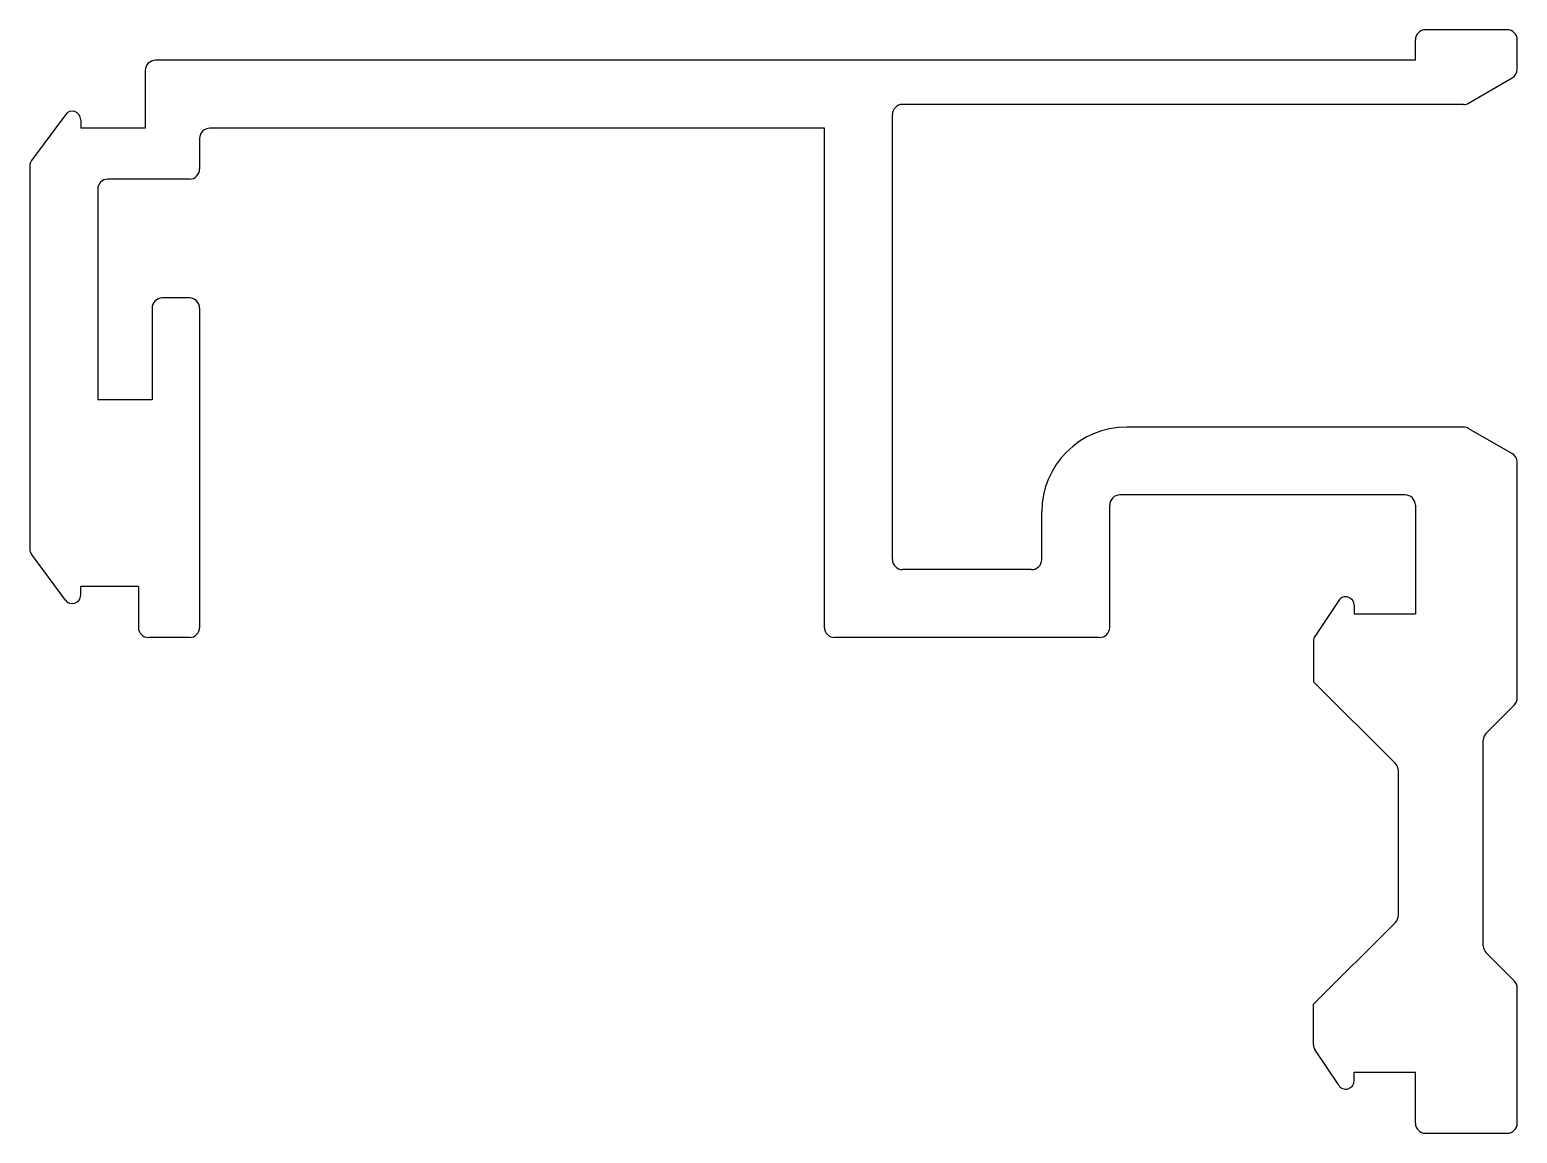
# Model space of a CAD drawing. Extents: x 491.7 to 535.5, y 663.5 to 696.
import ezdxf

# ---------------------------------------------------------------- set-up
doc = ezdxf.new("R2010")
doc.units = 0
doc.layers.get('0').update_dxf_attribs({"linetype": 'CONTINUOUS'})

msp = doc.modelspace()

# ---------------------------------------------------------------- linework, layer by layer
for p, q in [((535.192, 696.036), (532.792, 696.036)), ((532.492, 695.136), (532.492, 695.736)), ((535.492, 694.875), (535.492, 695.736)), ((532.492, 695.136), (495.392, 695.136)), ((495.092, 694.836), (495.092, 693.136)), ((534.061, 693.876), (535.342, 694.616)), ((533.911, 693.836), (517.392, 693.836)), ((492.741, 693.535), (491.741, 692.181)), ((493.192, 693.386), (493.192, 693.136)), ((517.092, 680.436), (517.092, 693.536)), ((495.092, 693.136), (493.192, 693.136)), ((515.092, 693.136), (496.992, 693.136)), ((515.092, 678.436), (515.092, 693.136)), ((496.692, 692.836), (496.692, 691.936)), ((491.692, 692.033), (491.692, 680.74)), ((496.392, 691.636), (493.992, 691.636)), ((493.692, 691.336), (493.692, 685.136)), ((496.392, 688.136), (495.592, 688.136)), ((495.292, 687.836), (495.292, 685.136)), ((496.692, 687.836), (496.692, 678.436)), ((495.292, 685.136), (493.692, 685.136)), ((533.911, 684.336), (523.992, 684.336)), ((534.061, 684.296), (535.342, 683.557)), ((535.492, 676.36), (535.492, 683.297)), ((523.492, 678.436), (523.492, 682.036)), ((532.192, 682.336), (523.792, 682.336)), ((532.492, 682.036), (532.492, 678.836)), ((521.492, 680.436), (521.492, 681.836)), ((492.741, 679.238), (491.741, 680.591)), ((521.192, 680.136), (517.392, 680.136)), ((494.892, 679.636), (493.192, 679.636)), ((493.192, 679.386), (493.192, 679.636)), ((494.892, 679.636), (494.892, 678.436)), ((530.234, 679.224), (529.534, 678.171)), ((530.692, 679.086), (530.692, 678.836)), ((530.692, 678.836), (532.492, 678.836)), ((496.392, 678.136), (495.192, 678.136)), ((523.192, 678.136), (515.392, 678.136)), ((529.492, 678.033), (529.492, 676.836)), ((531.904, 674.424), (529.492, 676.836)), ((534.58, 675.324), (535.404, 676.148)), ((534.492, 669.06), (534.492, 675.112)), ((531.992, 669.96), (531.992, 674.212)), ((531.904, 669.748), (529.492, 667.336)), ((534.58, 668.848), (535.404, 668.024)), ((535.492, 663.836), (535.492, 667.812)), ((529.492, 666.14), (529.492, 667.336)), ((530.234, 664.948), (529.534, 666.001)), ((530.692, 665.086), (530.692, 665.336)), ((530.692, 665.336), (532.492, 665.336)), ((532.492, 663.836), (532.492, 665.336)), ((532.792, 663.536), (535.192, 663.536))]:
    msp.add_line(p, q)
for centre, radius, start, end in [((532.792, 695.736), 0.3, 90, 180), ((535.192, 695.736), 0.3, 0, 90), ((495.392, 694.836), 0.3, 90, 180), ((535.192, 694.875), 0.3, 300.0029, 0), ((517.392, 693.536), 0.3, 90, 180), ((533.911, 694.136), 0.3, 270, 300.0029), ((492.942, 693.386), 0.25, 0, 143.5432), ((496.992, 692.836), 0.3, 90, 180), ((491.942, 692.033), 0.25, 143.5432, 180), ((493.992, 691.336), 0.3, 90, 180), ((496.392, 691.936), 0.3, 270, 0), ((495.592, 687.836), 0.3, 90, 180), ((496.392, 687.836), 0.3, 0, 90), ((523.992, 681.836), 2.5, 90, 180), ((533.911, 684.036), 0.3, 59.9971, 90), ((535.192, 683.297), 0.3, 0, 59.9971), ((523.792, 682.036), 0.3, 90, 180), ((532.192, 682.036), 0.3, 0, 90), ((491.942, 680.74), 0.25, 180, 216.4568), ((517.392, 680.436), 0.3, 180, 270), ((521.192, 680.436), 0.3, 270, 0), ((492.942, 679.386), 0.25, 216.4568, 0), ((530.442, 679.086), 0.25, 0, 146.3992), ((495.192, 678.436), 0.3, 180, 270), ((496.392, 678.436), 0.3, 270, 0), ((515.392, 678.436), 0.3, 180, 270), ((523.192, 678.436), 0.3, 270, 0), ((529.742, 678.033), 0.25, 146.3992, 180), ((535.192, 676.36), 0.3, 315, 0), ((534.792, 675.112), 0.3, 135, 180), ((531.692, 674.212), 0.3, 0, 45), ((531.692, 669.96), 0.3, 315, 0), ((534.792, 669.06), 0.3, 180, 225), ((535.192, 667.812), 0.3, 0, 45), ((529.742, 666.14), 0.25, 180, 213.6008), ((530.442, 665.086), 0.25, 213.6008, 0), ((532.792, 663.836), 0.3, 180, 270), ((535.192, 663.836), 0.3, 270, 0)]:
    msp.add_arc(centre, radius, start, end)

doc.saveas('drawing.dxf')
